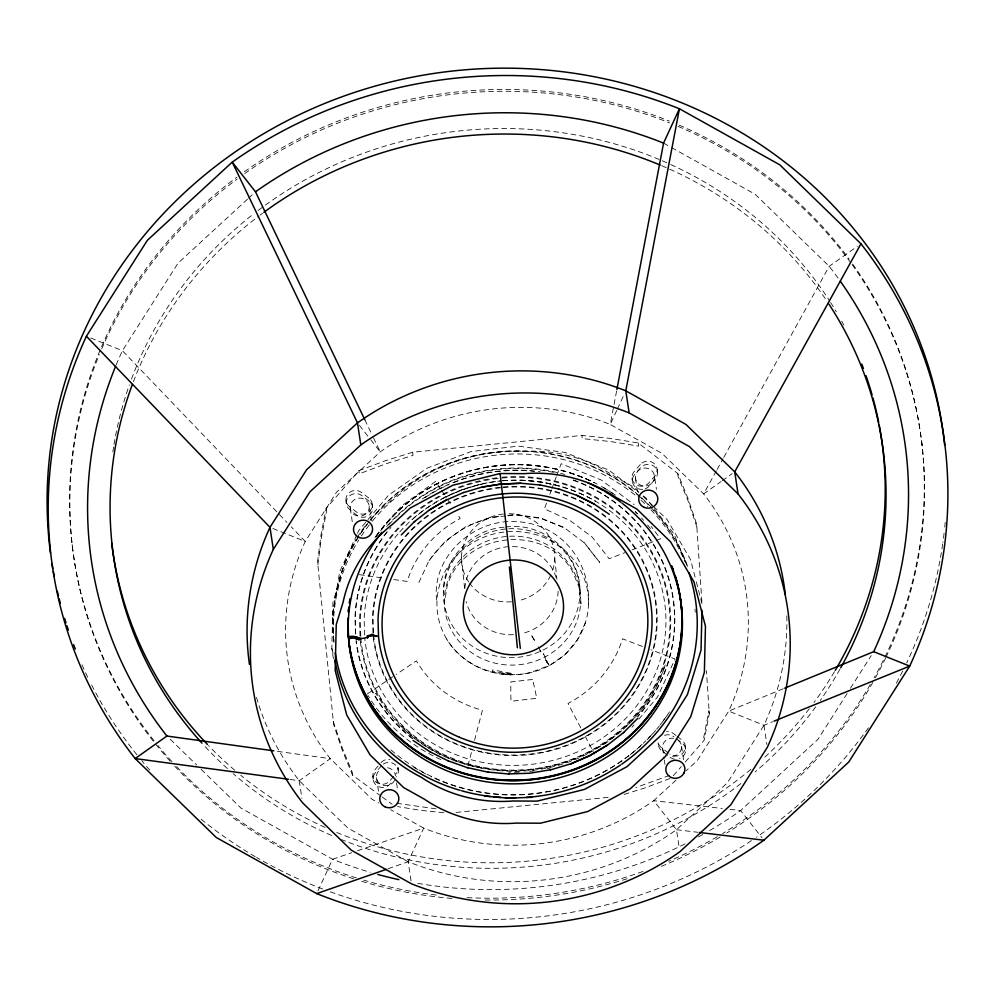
<?xml version="1.0" encoding="UTF-8"?>
<svg xmlns="http://www.w3.org/2000/svg" width="995" height="995" viewBox="0 0 995 995"><rect width="100%" height="100%" fill="white"/><g stroke="black" fill="none" stroke-linecap="round" stroke-linejoin="round"><path stroke-width="0.75" stroke-dasharray="4.97 3.73" d="M333.4 658.69L331.845 648.392L332.927 602.385L339.73 580.197A139.984 132.111 -8.6 0 1 356.123 539.091M380.973 796.087L352.504 775.142L342.243 750.143L333.636 724.571L317.554 561.653L320.999 534.887L326.173 508.358L358.959 470.66L385.538 460.673L412.689 452.228L581.976 435.449L610.258 438.397L638.268 442.974L677.782 473.508L688.043 498.52L696.649 524.079L702.06 604.313M545.77 660.369L549.165 665.543A75.856 71.603 -5.9 0 0 557.598 544.874A75.856 71.603 -5.9 0 0 438.397 589.935A75.856 71.603 -5.9 0 0 530.721 672.52L549.165 665.543L543.444 653.69L548.233 666.103C513.557 684.274 466.593 672.67 446.407 638.554L446.257 638.293M616.601 390.985L610.258 424.455L661.886 453.285L703.639 493.906A231.661 218.639 -8.6 0 1 728.713 711.114L697.358 760.466L686.164 770.777M685.244 762.008L704.112 740.305L709.286 713.763L706.438 670.605M467.924 765.839L472.215 749.31M474.565 740.292L482.388 710.256A110.694 104.475 -5.9 0 1 416.383 660.867L396.197 674.486M585.508 622.397L577.461 639.86L565.085 654.561L549.14 665.767M546.578 503.035L544.414 508.868L570.085 520.572L592.299 537.188L609.151 558.742L624.848 552.66M549.812 494.304L551.429 489.938M551.964 488.483L556.267 476.829M556.814 475.374L561.118 463.732L601.191 479.963L634.101 504.589M418.883 582.51L429.231 560.222L445.586 540.882L466.17 526.417L489.95 517.425L501.89 516.069M317.965 890.848L332.566 859.257L351.67 852.727M411.047 880.873L408.161 861.745L423.696 828.126A231.661 218.639 -8.6 0 0 653.703 800.676L722.333 808.475M616.738 410.45L610.258 424.455A231.661 218.639 -8.6 0 0 380.252 451.904L336.596 492.115L305.241 541.454A231.661 218.639 -8.6 0 0 330.315 758.675L372.068 799.296L378.685 802.99M617.385 409.044L624.499 393.647M356.869 534.676L339.631 571.826L332.38 616.266L332.89 621.253M357.503 533.295L358.785 530.546L388.535 495.224L426.855 468.272L471.132 451.543L518.345 446.146L565.284 452.476L608.753 470.1L638.38 492.251M716.338 470.871L703.639 493.906L721.039 481.568M717.084 469.516L723.067 458.683M723.813 457.327L829.196 266.324L857.292 246.399M786.809 615.893A270.242 255.056 -8.6 0 1 763.973 725.243L727.395 782.816L676.476 829.718A270.242 255.056 -8.6 0 1 408.161 861.745L387.839 868.822M847.131 693.49L818.064 739.223L740.628 810.552A410.985 387.888 -8.6 0 1 708.241 831.372M850.451 688.266L871.21 655.593M374.991 537.499L401.594 505.92L435.611 481.443L440.698 489.105M429.019 560.695C446.506 535.273 475.274 517.288 506.43 516.007M631.974 727.308L633.939 724.982M638.827 719.174L657.446 697.072L675.095 659.026L650.941 649.735M378.038 766.125L374.991 769.632A9.552 9.017 -5.9 0 0 376.247 782.319A9.552 9.017 -5.9 0 0 389.692 780.988L393.759 776.311M381.408 765.752L375.314 772.767A9.552 9.017 -5.9 0 0 376.57 785.465A9.552 9.017 -5.9 0 0 390.015 784.135L393.062 780.627M673.317 775.714L681.264 766.573M388.684 524.788L395.139 518.283M396.221 517.201C436.967 476.792 499.092 459.839 554.874 472.724M626.154 726.35L630.507 721.972M631.589 720.865C646.937 705.281 657.869 685.766 665.12 665.22L665.319 664.598C631.564 773.923 477.463 806.696 399.48 724.721M247.519 199.149L178.043 263.14L122.41 350.688A410.985 387.888 -8.6 0 0 116.191 364.904M248.65 198.104L253.215 193.901M676.09 780.055L653.703 800.676L676.476 829.718L679.374 848.847M621.8 730.74L605.856 743.165L588.343 753.526M290.042 779.471L299.234 780.714L330.315 758.675L275.341 751.063M722.283 480.685L732.233 473.62M367.192 694.062L394.94 675.331M444.541 497.4L462.687 489.515L481.555 484.005M587 754.111C520.659 788.289 431.27 770.528 386.508 709.758M783.264 688.751L728.713 711.114L763.973 725.243L772.543 721.761M631.974 549.899L654.809 541.056M656.24 540.509L660.518 538.855L651.19 526.504M669.61 775.391L635.855 787.518M669.933 778.525L644.748 787.99L621.887 795.092M357.553 850.725L423.696 828.126L390.6 809.644M507.848 515.385L515.31 514.527L540.521 517.935L563.866 527.387L584.488 542.959L599.687 562.399L584.189 542.536M507.935 515.845L515.46 514.987L540.882 518.407L564.426 527.947M504.129 527.201C471.369 529.427 442.452 559.24 443.496 592.473M505.609 527.027C543.966 521.33 581.938 554.712 579.923 593.841M456.008 812.442L611.44 797.032M502.5 480.796C534.713 478.284 567.573 485.199 595.644 501.318L595.371 501.144M520.659 480.125L540.235 481.829L559.563 485.995M436.084 808.823L394.269 802.965M443.845 812.741L420.039 810.253L397.59 806.597M729.957 809.345L740.628 810.552L762.021 837.84M676.476 829.718L697.943 832.293M359.357 574.637L384.779 578.244M393.746 579.513L407.204 581.428A110.694 104.475 -5.9 0 1 460.237 518.47L456.842 513.358M506.99 673.491L511.044 674.523L510.758 675.381L499.428 672.471M642.409 646.451L622.522 638.802A113.704 107.323 -5.9 0 1 568.045 703.477L580.906 728.091M90.719 337.989L122.41 350.688L286.958 522.387M272.804 528.469L305.241 541.454L291.261 526.865M663.553 143.106L670.282 146.862M671.637 147.608L755.13 194.249L829.196 266.324A410.985 387.888 -8.6 0 1 839.407 279.956M408.161 861.745L347.939 828.101L299.234 780.714A270.242 255.056 -8.6 0 1 256.212 696.388M382.217 796.995L392.117 804.283M643.317 495.945L645.78 497.798L653.267 507.363M675.991 735.467L673.603 733.626A9.552 9.017 -5.9 0 0 666.625 731.661M677.172 736.375L681.923 740.056A9.552 9.017 -5.9 0 1 683.179 752.742A9.552 9.017 -5.9 0 1 669.735 754.086M676.314 738.601L682.247 743.19A9.552 9.017 -5.9 0 1 679.473 758.638M668.54 753.165L661.414 747.655A9.552 9.017 -5.9 0 1 657.993 741.586L658.317 744.72M667.682 755.379L661.737 750.79A9.552 9.017 -5.9 0 1 658.416 742.369M638.865 492.152L633.616 487.04L612.833 475.436A139.984 132.111 -8.6 0 0 521.094 451.568C473.135 449.74 423.596 468.371 389.356 502.114A139.984 132.111 -8.6 0 0 371.794 518.283M643.068 496.231L652.521 505.435M653.566 506.455L667.222 519.738L690.58 559.7L695.965 580.458M170.232 739.26L196.761 765.08M201.177 769.384L240.977 808.102L332.566 859.257A410.985 387.888 -8.6 0 0 370.289 872.316M654.2 508.569L673.851 533.693L686.886 565.284M359.382 425.288L369.817 438.596M370.762 439.802L380.252 451.904L372.864 436.519M441.556 490.373L446.655 498.035M447.501 499.316L451.742 505.696M386.806 710.293L375.724 693.304L376.048 693.863M538.245 646.825L541.889 653.068L539.75 650.158M585.197 736.3L594.488 754.073M364.817 419.741L372.205 435.126M696.973 527.226L688.366 501.654L678.105 476.655L677.782 473.508M696.351 581.938L702.122 604.189M331.845 648.392L333.375 654.324M921.78 443.111L922.054 444.952M763.973 725.243L766.871 744.384M654.436 476.07A9.552 9.017 -8.6 0 1 640.942 485.336A9.552 9.017 -8.6 0 1 639.412 469.789A9.552 9.017 -8.6 0 1 654.436 476.07L656.439 489.316M681.525 746.225L683.752 760.951M635.432 478.06L638.317 497.189M662.521 748.215L664.088 758.513M664.299 759.993L664.971 764.409M369.207 506.132A9.552 9.017 -8.6 0 1 355.712 515.398A9.552 9.017 -8.6 0 1 354.183 499.851A9.552 9.017 -8.6 0 1 369.207 506.132L371.433 520.858M396.582 783.015L397.701 790.378M350.203 508.122L352.653 524.315M376.471 777.642L378.921 793.823M299.234 780.714L301.908 798.376M72.113 544.526L72.386 546.367M694.945 609.151L695.294 612.223M709.286 713.763L708.962 710.629L703.788 737.158L704.112 740.305M657.135 469.267L657.459 472.401M685.344 746.126L685.667 749.26M638.268 442.974L638.591 446.121L610.582 441.544L582.299 438.596L581.976 435.449M632.012 478.16L632.335 481.306M588.53 603.89C590.508 559.339 558.891 522.176 513.408 521.517C471.095 520.261 430.089 558.991 436.942 602.373M580.694 601.316L580.956 603.803L579.028 587.1L572.722 571.739C545.21 522.512 462.799 531.827 447.153 586.067L444.529 602.448L444.267 599.948M554.737 558.294L556.889 579.189M461.419 557.362L464.802 590.197A46.703 44.078 -5.9 0 1 509.465 546.628M412.689 452.228L413.012 455.374L385.861 463.807L359.282 473.794L358.959 470.66M372.304 504.204L372.627 507.338M398.274 770.491L397.95 767.356A9.552 9.017 -5.9 0 1 395.786 773.973M345.937 500.41L346.26 503.545M372.826 776.249L373.15 779.396M326.173 508.358L326.497 511.505L321.323 538.034L317.878 564.799L317.554 561.653M352.504 775.142L352.18 772.008L341.919 747.009L333.313 721.437L333.636 724.571M373.511 632.907L373.063 617.485A141.924 133.952 -5.9 0 1 501.654 487.712M372.951 632.87L372.503 617.41A142.472 134.474 -5.9 0 1 501.592 487.115M364.618 635.084L364.145 619.014A151.029 142.546 -5.9 0 1 398.821 532.984M360.775 636.203L360.302 619.91A154.984 146.29 -5.9 0 1 500.721 478.172M360.003 636.128L359.531 619.785A155.755 146.999 -5.9 0 1 500.647 477.364M355.725 633.939L355.24 617.385A159.797 150.83 -5.9 0 1 390.973 527.449M355.439 633.914L354.966 617.335A160.083 151.091 -5.9 0 1 388.896 529.477M356.944 537.785A139.984 132.111 -8.6 0 1 366.819 524.042M394.642 780.279A9.552 9.017 -8.6 0 1 379.879 783.699A9.552 9.017 -8.6 0 1 380.451 769.371M387.577 767.717A9.552 9.017 -8.6 0 1 395.475 775.652M678.117 740.168A9.552 9.017 -8.6 0 1 680.704 750.852L679.374 752.867A9.552 9.017 -8.6 0 1 670.419 756.15M664.237 752.568A9.552 9.017 -8.6 0 1 673.627 738.29M945.188 522.425A450.399 425.089 -8.6 0 1 944.752 527.064M944.081 533.233A450.399 425.089 -8.6 0 1 942.899 542.424M942.688 543.954A450.399 425.089 -8.6 0 1 906.681 662.857M902.676 671.065A450.399 425.089 -8.6 0 1 894.816 685.978M868.424 727.842A450.399 425.089 -8.6 0 1 756.536 837.205M751.486 840.613A450.399 425.089 -8.6 0 1 329.954 891.719M322.728 889.032A450.399 425.089 -8.6 0 1 256.598 857.479M255.242 856.683A450.399 425.089 -8.6 0 1 199.274 817.728M149.81 770.13A450.399 425.089 -8.6 0 1 141.763 760.74M136.9 754.795A450.399 425.089 -8.6 0 1 90.495 682.781M87.734 677.209A450.399 425.089 -8.6 0 1 80.607 661.75M852.765 264.135A427.875 403.833 -8.6 0 1 874.107 677.831M870.264 684.548A427.875 403.833 -8.6 0 1 722.544 833.561M717.221 836.733A427.875 403.833 -8.6 0 1 668.764 861.235M642.994 871.433A427.875 403.833 -8.6 0 1 467.14 897.639M436.295 895.04A427.875 403.833 -8.6 0 1 363.735 880.152M356.347 877.913A427.875 403.833 -8.6 0 1 176.152 766.15M171.948 761.635A427.875 403.833 -8.6 0 1 157.894 745.429M154.063 740.703A427.875 403.833 -8.6 0 1 236.909 177.172M244.409 171.737A427.875 403.833 -8.6 0 1 669.237 121.029M679.199 125.159A427.875 403.833 -8.6 0 1 849.145 259.123M702.831 834.444A410.985 387.888 -8.6 0 1 697.383 837.454M684.946 843.934A410.985 387.888 -8.6 0 1 414.094 882.689M839.942 669.2A388.46 366.633 -8.6 0 1 820.216 700.53M815.713 706.811A388.46 366.633 -8.6 0 1 755.242 771.859M740.889 783.55A388.46 366.633 -8.6 0 1 341.633 839.643M331.609 835.464A388.46 366.633 -8.6 0 1 233.216 773.724M227.357 768.538A388.46 366.633 -8.6 0 1 203.005 744.335M133.429 381.632A388.46 366.633 -8.6 0 1 258.887 216.002M260.118 215.082A388.46 366.633 -8.6 0 1 262.58 213.253M661.65 165.667A388.46 366.633 -8.6 0 1 827.255 301.584M834.482 671.662A388.46 366.633 -8.6 0 1 813.96 702.532M809.321 708.689A388.46 366.633 -8.6 0 1 762.543 759.21M750.864 769.334A388.46 366.633 -8.6 0 1 335.054 831.77M325.079 827.417A388.46 366.633 -8.6 0 1 240.74 775.254M234.745 770.242A388.46 366.633 -8.6 0 1 208.564 745.616M112.833 451.954A388.46 366.633 -8.6 0 1 113.778 445.859M114.015 444.367A388.46 366.633 -8.6 0 1 129.387 384.829M131.502 379.008A388.46 366.633 -8.6 0 1 253.178 214.236M258.053 210.492A388.46 366.633 -8.6 0 1 264.222 205.915M265.454 205.02A388.46 366.633 -8.6 0 1 660.817 160.158M662.247 160.767A388.46 366.633 -8.6 0 1 669.361 163.901M670.779 164.548A388.46 366.633 -8.6 0 1 829.805 301.224M830.638 302.53A388.46 366.633 -8.6 0 1 836.297 311.746M841.67 321.111A388.46 366.633 -8.6 0 1 843.872 325.178M852.143 264.707A427.875 403.833 -8.6 0 1 886.358 656.476M885.712 657.844A427.875 403.833 -8.6 0 1 873.635 681.015M872.864 682.359A427.875 403.833 -8.6 0 1 726.773 832.989M720.169 836.994A427.875 403.833 -8.6 0 1 659.076 867.242M627.136 878.747A427.875 403.833 -8.6 0 1 484.577 900.015M451.929 898.435A427.875 403.833 -8.6 0 1 359.581 880.662M353.685 878.821A427.875 403.833 -8.6 0 1 174.324 765.74M170.157 761.2A427.875 403.833 -8.6 0 1 99.338 354.568M101.739 348.859A427.875 403.833 -8.6 0 1 237.183 179.013M244.683 173.578A427.875 403.833 -8.6 0 1 669.523 122.87M678.055 126.39A427.875 403.833 -8.6 0 1 851.247 263.451M508.793 528.768A68.269 64.439 -5.9 0 1 572.436 621.875A68.269 64.439 -5.9 0 1 454.678 629.176A68.269 64.439 -5.9 0 1 507.301 528.867M440.835 759.533A167.558 158.143 -5.9 0 1 367.963 695.381M509.564 536.255A68.269 64.439 -5.9 0 1 573.207 629.362A68.269 64.439 -5.9 0 1 455.449 636.651A68.269 64.439 -5.9 0 1 508.072 536.342M558.12 591.129A46.703 44.078 -5.9 0 1 522.524 633.38M513.457 634.698A46.703 44.078 -5.9 0 1 466.12 601.627M512.5 546.566A46.703 44.078 -5.9 0 1 556.802 579.699M669.473 711.885A182.048 171.836 -5.9 0 1 656.638 729.173M655.63 730.367A182.048 171.836 -5.9 0 1 651.501 735.006M650.444 736.151A182.048 171.836 -5.9 0 1 645.021 741.685M640.544 745.927A182.048 171.836 -5.9 0 1 630.233 754.683M629.039 755.615A182.048 171.836 -5.9 0 1 430.984 776.61M425.586 773.911A182.048 171.836 -5.9 0 1 411.047 765.466M333.661 641.377A182.048 171.836 -5.9 0 1 357.678 538.096M360.115 534.253A182.048 171.836 -5.9 0 1 367.155 524.216M370.973 519.353A182.048 171.836 -5.9 0 1 637.235 494.54M638.404 495.535A182.048 171.836 -5.9 0 1 649.511 506.007M650.568 507.114A182.048 171.836 -5.9 0 1 686.948 565.521M509.117 513.731A46.703 44.078 -5.9 0 1 551.379 573.792M550.782 575.135A46.703 44.078 -5.9 0 1 519.141 600.545M511.604 601.764A46.703 44.078 -5.9 0 1 469.54 583.132M468.695 581.926A46.703 44.078 -5.9 0 1 506.082 513.793M674.548 759.123A9.552 9.017 -5.9 0 1 670.058 757.22M664.511 735.355A9.552 9.017 -5.9 0 1 673.926 736.76M333.997 642.36A182.048 171.836 -5.9 0 1 358.822 539.912M361.309 536.044A182.048 171.836 -5.9 0 1 371.309 522.4M372.292 521.206A182.048 171.836 -5.9 0 1 636.29 496.144M640.967 500.162A182.048 171.836 -5.9 0 1 647.683 506.467M650.904 509.751A182.048 171.836 -5.9 0 1 684.809 561.516M386.669 526.479A167.247 157.857 -5.9 0 1 564.675 474.453M376.06 536.479A167.247 157.857 -5.9 0 1 593.182 482.301M666.389 716.412A182.048 171.836 -5.9 0 1 659.946 725.057M651.924 734.434A182.048 171.836 -5.9 0 1 643.23 743.29M642.098 744.36A182.048 171.836 -5.9 0 1 388.174 747.469M333.822 640.718A182.048 171.836 -5.9 0 1 359.319 535.472M360.986 532.91A182.048 171.836 -5.9 0 1 369.07 521.678M370.016 520.46A182.048 171.836 -5.9 0 1 545.583 452.936A182.048 171.836 -5.9 0 1 688.204 568.207M383.237 764.135A9.552 9.017 -5.9 0 1 396.109 777.12M645.17 488.794A9.552 9.017 -5.9 0 0 649.2 486.045L655.295 479.03A9.552 9.017 -5.9 0 0 654.051 466.332A9.552 9.017 -5.9 0 0 640.593 467.662L634.499 474.677A9.552 9.017 -5.9 0 0 642.733 489.341M381.085 762.618A9.552 9.017 -5.9 0 1 390.04 759.384M503.196 487.562A141.924 133.952 -5.9 0 1 656.115 607.982A141.924 133.952 -5.9 0 1 527.437 754.372A141.924 133.952 -5.9 0 1 373.573 635.009M503.134 486.978A142.472 134.474 -5.9 0 1 656.663 607.87A142.472 134.474 -5.9 0 1 527.487 754.819A142.472 134.474 -5.9 0 1 373.013 634.997M502.5 480.759A151.029 142.546 -5.9 0 1 665.369 608.816A151.029 142.546 -5.9 0 1 528.469 764.67A151.029 142.546 -5.9 0 1 364.692 637.658M399.791 531.877A151.029 142.546 -5.9 0 1 412.39 519.278L412.154 519.514C436.917 497.811 468.371 484.64 500.982 480.859A151.029 142.546 -5.9 0 0 413.51 518.295M502.164 478.035A154.984 146.29 -5.9 0 1 669.411 609.375A154.984 146.29 -5.9 0 1 528.967 769.384A154.984 146.29 -5.9 0 1 360.849 639.039M502.089 477.227A155.755 146.999 -5.9 0 1 670.145 609.201A155.755 146.999 -5.9 0 1 529.029 769.993A155.755 146.999 -5.9 0 1 360.09 639.014M573.282 480.249A159.797 150.83 -5.9 0 1 637.758 716.338M550.272 768.103A159.797 150.83 -5.9 0 1 547.362 768.737M534.091 770.951A159.797 150.83 -5.9 0 1 529.638 771.448M519.216 772.157A159.797 150.83 -5.9 0 1 508.756 772.219M412.863 738.626A159.797 150.83 -5.9 0 1 355.974 638.616M424.952 497.599A159.797 150.83 -5.9 0 1 448.335 484.876M453.819 482.563A159.797 150.83 -5.9 0 1 534.315 471.344M573.381 479.963A160.083 151.091 -5.9 0 1 637.957 716.462M412.676 738.8A160.083 151.091 -5.9 0 1 356.061 641.626M422.34 498.992A160.083 151.091 -5.9 0 1 540.26 471.767M376.16 536.143A167.073 157.695 -5.9 0 1 597.174 484.105M603.865 487.811A167.073 157.695 -5.9 0 1 615.432 495.212M635.283 511.617A167.073 157.695 -5.9 0 1 637.422 513.731M641.576 518.084A167.073 157.695 -5.9 0 1 643.591 520.323M376.048 536.28A167.222 157.844 -5.9 0 1 594.537 482.786M601.316 486.381A167.222 157.844 -5.9 0 1 615.557 495.311M635.407 511.728A167.222 157.844 -5.9 0 1 637.559 513.843M647.633 525.024A167.222 157.844 -5.9 0 1 650.419 528.544M511.231 673.317L511.194 674.05L492.127 671.488L492.674 669.921L511.231 673.317M640.27 464.528L634.176 471.543A9.552 9.017 -5.9 0 0 635.432 484.242A9.552 9.017 -5.9 0 0 648.877 482.898L654.971 475.884A9.552 9.017 -5.9 0 0 653.727 463.197A9.552 9.017 -5.9 0 0 640.27 464.528M532.524 679.461L510.883 681.936A17.039 0.672 -89.4 0 0 511.057 701.239L536.628 698.328A17.039 0.796 76.4 0 0 532.524 679.461M534.601 640.581L530.957 634.337L534.601 640.581M368.896 498.134L361.546 492.45A9.552 9.017 -5.9 0 0 348.101 493.781A9.552 9.017 -5.9 0 0 349.344 506.48L356.695 512.164A9.552 9.017 -5.9 0 0 370.152 510.833A9.552 9.017 -5.9 0 0 368.896 498.134M369.22 501.269L361.869 495.597A9.552 9.017 -5.9 0 0 348.424 496.928A9.552 9.017 -5.9 0 0 349.668 509.614L357.018 515.298A9.552 9.017 -5.9 0 0 370.476 513.967A9.552 9.017 -5.9 0 0 369.22 501.269"/><path stroke-width="1.49" d="M701.972 610.321L701.027 650.195L687.408 694.572L662.16 734.285L627.037 766.647L584.401 789.445L537.163 801.124L512.86 801A139.984 132.111 -8.6 0 1 421.121 777.145C376.334 754.62 343.549 709.559 334.917 660.257M367.976 636.278L367.578 637.845L367.976 636.278L370.14 635.457A4.328 1.43 -1.7 0 1 376.122 636.116L378.51 636.029L378.025 619.35A137.136 129.437 -5.9 0 1 582.846 509.49A137.136 129.437 -5.9 0 1 589.264 730.778A137.136 129.437 -5.9 0 1 378.51 636.29M616.888 389.468L663.553 143.106L679.423 108.766L779.794 164.822L860.961 243.8A450.399 425.089 -8.6 0 1 909.716 666.103L848.747 762.046L763.886 840.215A450.399 425.089 -8.6 0 1 316.696 893.597L216.325 837.541L135.158 758.563A450.399 425.089 -8.6 0 1 86.391 336.248L147.359 240.305L232.233 162.135A450.399 425.089 -8.6 0 1 679.423 108.766L625.793 390.836L629.138 412.913L689.361 446.556L738.054 493.943A270.242 255.056 -8.6 0 1 767.319 747.32L730.728 804.893L679.809 851.795A270.242 255.056 -8.6 0 1 411.495 883.821L351.272 850.178L302.579 802.791A270.242 255.056 -8.6 0 1 273.314 549.414L269.981 527.338L86.391 336.248M860.961 243.8L734.72 471.866L738.054 493.943M367.553 636.899A6.181 2.04 -1.7 0 1 360.464 638.404L355.638 636.875A4.353 1.43 -1.7 0 0 348.486 636.924L348.623 636.713M273.314 549.414L309.905 491.841L360.824 444.939A270.242 255.056 -8.6 0 1 629.138 412.913M401.296 534.9L414.579 521.492M637.87 718.166L623.517 732.656M367.901 637.335L368.71 635.867M414.38 521.703L429.579 509.813L446.046 500.075M623.728 732.432L607.311 745.267L589.525 755.79L570.458 764.048M273.812 750.852L166.911 736.039L135.158 758.563L288.5 779.272M429.417 510L445.922 500.236L463.682 492.425M607.472 745.081L589.649 755.628L570.533 763.911L550.446 769.906M784.707 688.167L873.697 651.675L909.716 666.103L773.973 721.188M316.696 893.597L386.383 869.319M463.608 492.575L482.202 487.015L499.826 484.167M500.124 473.533L452.899 485.212L410.263 508.01L392.702 524.191A139.984 132.111 -8.6 0 0 343.076 602.274L336.26 624.462L335.178 670.468L346.708 714.97L370.078 754.919L403.684 787.617L424.455 799.221A139.984 132.111 -8.6 0 0 516.206 823.089L540.509 823.201L587.734 811.522L630.37 788.724L665.506 756.374L690.741 716.649L704.373 672.272L705.455 626.265L693.925 581.776L670.555 541.815L636.949 509.117L616.179 497.512A139.984 132.111 -8.6 0 0 524.427 473.657L500.124 473.533L520.323 648.367M482.177 487.14L501.306 484.043L520.609 483.209L539.937 485.013M550.484 769.769L529.825 773.239L508.893 773.899M501.306 484.043L520.671 483.334M532.213 797.293L508.457 798.177L484.814 796.112M355.538 637.098L354.606 637.061A4.963 1.642 -5.6 0 0 348.685 638.815A167.073 157.695 -5.9 0 0 550.471 776.112A167.073 157.695 -5.9 0 0 672.583 568.568M360.849 639.039L360.09 639.014A3.147 1.045 -5.6 0 1 358.561 638.529M373.56 634.449L373.001 634.412A7.064 2.326 -1.7 0 0 371.384 634.412M488.085 772.083L508.955 774.01M699.473 832.479L763.886 840.215M539.825 484.888L558.78 489.055M467.725 767.717L488.184 772.207M558.618 488.918L576.864 495.386L593.903 503.918M448.173 760.864L467.886 767.854M576.665 495.236L593.654 503.744L609.301 514.278M429.778 751.66L448.384 761.013M430.027 751.834L413.112 740.442M364.817 419.741L255.491 191.811L232.233 162.135L357.479 422.863L360.824 444.939M509.415 566.976L517.388 647.77M358.959 638.218L359.108 639.76L360.501 639.785L360.464 638.404M358.337 638.143L358.486 639.673L357.827 638.056M376.122 636.116L376.135 636.514A4.341 1.43 -5.6 0 0 370.165 636.228L370.14 635.457M356.795 637.733L356.844 639.337L355.688 638.541A4.366 1.443 -5.6 0 0 348.548 639.039M348.088 618.193L348.486 636.924M249.446 664.424A270.242 255.056 -8.6 0 1 269.981 527.338L306.559 469.764L357.479 422.863A270.242 255.056 -8.6 0 1 625.793 390.836L686.015 424.479L734.72 471.866A270.242 255.056 -8.6 0 1 785.291 594.264M50.496 553.27A450.399 425.089 -8.6 0 1 447.377 71.615A450.399 425.089 -8.6 0 1 944.641 445.001M75.309 648.989A450.399 425.089 -8.6 0 1 73.63 644.685M68.394 630.146A450.399 425.089 -8.6 0 1 66.926 625.731M65.968 622.77A450.399 425.089 -8.6 0 1 64.588 618.33M60.334 603.368A450.399 425.089 -8.6 0 1 59.178 598.853M58.431 595.831A450.399 425.089 -8.6 0 1 57.349 591.291M54.165 576.105A450.399 425.089 -8.6 0 1 53.32 571.54M52.785 568.493A450.399 425.089 -8.6 0 1 52.038 563.929M840.302 281.212A410.985 387.888 -8.6 0 1 873.697 651.675M398.871 879.642A410.985 387.888 -8.6 0 1 377.752 874.443M166.911 736.039A410.985 387.888 -8.6 0 1 115.594 366.347M255.491 191.811A410.985 387.888 -8.6 0 1 663.553 143.106M828.959 304.159A388.46 366.633 -8.6 0 1 840.7 667.856M201.948 743.178A388.46 366.633 -8.6 0 1 132.335 384.53M263.812 212.333A388.46 366.633 -8.6 0 1 660.22 165.07M879.232 425.238A388.46 366.633 -8.6 0 1 835.278 670.344M207.482 744.496A388.46 366.633 -8.6 0 1 111.701 543.22M861.757 364.058A388.46 366.633 -8.6 0 1 863.399 368.386M866.023 375.675A388.46 366.633 -8.6 0 1 872.093 394.953M872.938 397.963A388.46 366.633 -8.6 0 1 878.635 422.191M689 572.784A182.048 171.836 -5.9 0 1 621.701 764.185M620.494 765.018A182.048 171.836 -5.9 0 1 526.243 797.393M515.82 797.828A182.048 171.836 -5.9 0 1 505.41 797.691M500.958 797.455A182.048 171.836 -5.9 0 1 493.545 796.833M490.585 796.51A182.048 171.836 -5.9 0 1 461.556 790.751M460.138 790.353A182.048 171.836 -5.9 0 1 335.265 652.782M622.024 503.159A167.247 157.857 -5.9 0 1 645.593 723.39A167.247 157.857 -5.9 0 1 412.639 751.673A167.247 157.857 -5.9 0 1 381.819 532.325M587.921 482.836A167.247 157.857 -5.9 0 1 603.007 490.473M604.326 491.231A167.247 157.857 -5.9 0 1 620.83 502.239M675.182 575.931A167.247 157.857 -5.9 0 1 547.486 777.319A167.247 157.857 -5.9 0 1 348.71 640.718M348.424 637.783A167.247 157.857 -5.9 0 1 347.964 618.604M348.437 611.241A167.247 157.857 -5.9 0 1 348.897 606.813M349.494 602.41A167.247 157.857 -5.9 0 1 349.966 599.487M671.725 566.167A167.247 157.857 -5.9 0 1 673.292 570.322M348.437 612.298A167.073 157.695 -5.9 0 1 348.859 607.883M349.407 603.48A167.073 157.695 -5.9 0 1 350.091 599.089M681.376 606.054A167.222 157.844 -5.9 0 1 531.231 779.545A167.222 157.844 -5.9 0 1 348.698 640.506M348.424 611.029A167.222 157.844 -5.9 0 1 348.723 608.082M349.481 602.211A167.222 157.844 -5.9 0 1 349.954 599.288M671.7 565.968A167.222 157.844 -5.9 0 1 673.254 570.123M675.157 575.732A167.222 157.844 -5.9 0 1 681.227 604.599M366.993 636.066A7.077 2.338 -5.6 0 1 369.817 635.32M371.409 635.096A7.077 2.338 -5.6 0 1 373.013 634.997M355.812 637.111A4.963 1.642 -5.6 0 1 357.678 637.521M684.038 772.928L682.707 774.943A9.552 9.017 -8.6 0 1 666.737 773.302A9.552 9.017 -8.6 0 1 675.307 760.267A9.552 9.017 -8.6 0 1 684.038 772.928M385.326 806.995A9.552 9.017 -8.6 0 0 398.808 797.729A9.552 9.017 -8.6 0 0 383.796 791.448A9.552 9.017 -8.6 0 0 385.326 806.995M359.058 537.474A9.552 9.017 -8.6 0 0 372.54 528.208A9.552 9.017 -8.6 0 0 357.516 521.927A9.552 9.017 -8.6 0 0 359.058 537.474M644.287 507.413A9.552 9.017 -8.6 0 0 657.77 498.147A9.552 9.017 -8.6 0 0 642.745 491.866A9.552 9.017 -8.6 0 0 644.287 507.413M459.479 737.283A132.969 125.494 -5.9 0 0 647.272 609.45A132.969 125.494 -5.9 0 0 438.136 520.957A132.969 125.494 -5.9 0 0 459.479 737.283M492.463 650.655A50.173 47.35 -5.9 0 0 563.332 602.423A50.173 47.35 -5.9 0 0 484.403 569.028A50.173 47.35 -5.9 0 0 492.463 650.655"/></g></svg>
